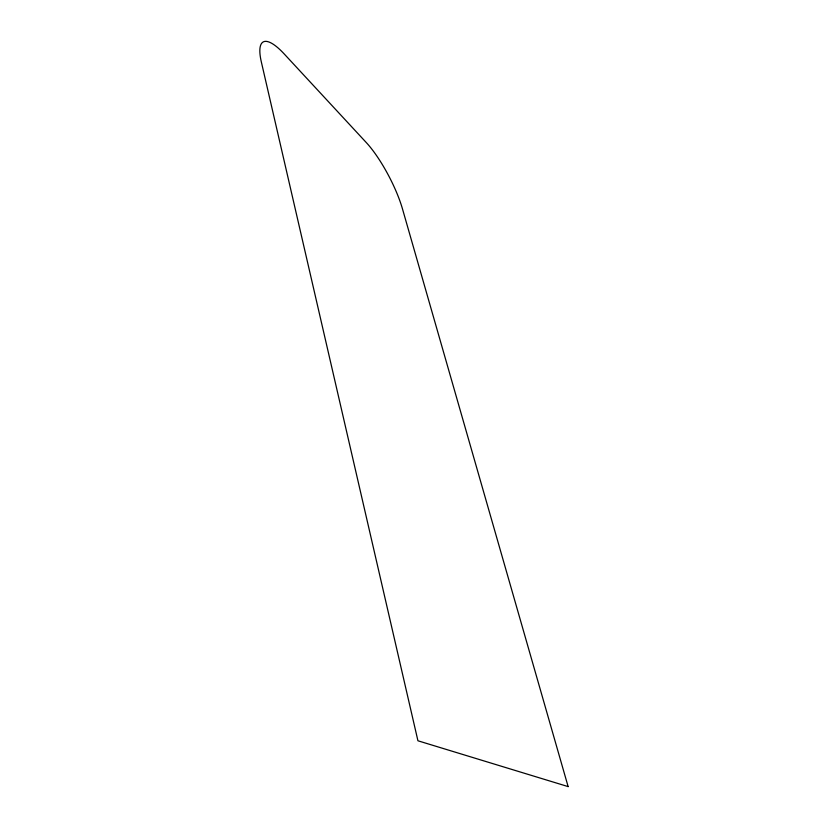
<?xml version="1.0" encoding="UTF-8"?>
<svg xmlns="http://www.w3.org/2000/svg" width="828" height="828" viewBox="0 0 828 828"><rect width="100%" height="100%" fill="white"/><g stroke="black" fill="none" stroke-linecap="round" stroke-linejoin="round"><path stroke-width="1.24" d="M568.132 786.6L417.933 740.781L261.327 61.903A62.359 16.767 60.7 0 1 284.211 53.955L366.266 142.54A55.145 13.786 62.4 0 1 402.48 208.904L568.132 786.6"/></g></svg>
